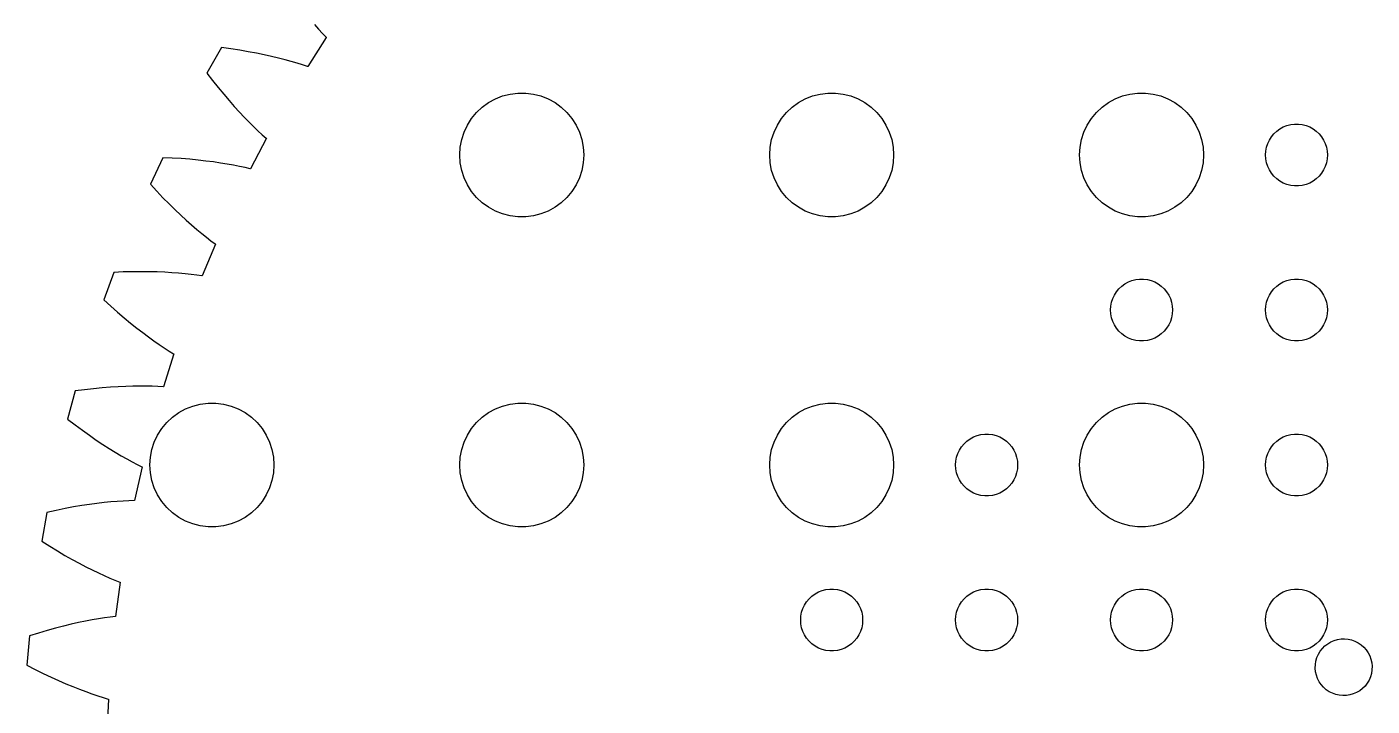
# Model space of a CAD drawing. Header units: metres. Extents: x -69 to 69, y -69 to 69.
# Drawn here: x -69 to -3.8, y 3.3 to 36.2 of the extents above; entities that cross this region are included whole.
import ezdxf

# ---------------------------------------------------------------- set-up
doc = ezdxf.new("R2010")
doc.units = ezdxf.units.M

msp = doc.modelspace()

# ---------------------------------------------------------------- linework, layer by layer
for p, q in [((-55.0264, 36.3058), (-54.8331, 36.0853)), ((-54.8331, 36.0853), (-54.6482, 35.8814)), ((-54.6482, 35.8814), (-54.4722, 35.6938)), ((-59.5376, 35.1919), (-60.2459, 33.9651)), ((-59.0869, 35.132), (-59.5376, 35.1919)), ((-54.4625, 35.6875), (-55.3633, 34.2792)), ((-54.4722, 35.6938), (-54.4625, 35.6875)), ((-58.655, 35.0671), (-59.0869, 35.132)), ((-58.2419, 34.998), (-58.655, 35.0671)), ((-57.8477, 34.9252), (-58.2419, 34.998)), ((-57.4724, 34.8493), (-57.8477, 34.9252)), ((-57.116, 34.771), (-57.4724, 34.8493)), ((-56.7783, 34.6908), (-57.116, 34.771)), ((-56.4595, 34.6094), (-56.7783, 34.6908)), ((-56.1594, 34.5274), (-56.4595, 34.6094)), ((-55.8779, 34.4454), (-56.1594, 34.5274)), ((-60.2459, 33.9651), (-59.9686, 33.6047)), ((-55.615, 34.3639), (-55.8779, 34.4454)), ((-55.3705, 34.2837), (-55.615, 34.3639)), ((-55.3633, 34.2792), (-55.3705, 34.2837)), ((-59.9686, 33.6047), (-59.6965, 33.2631)), ((-59.6965, 33.2631), (-59.4301, 32.94)), ((-59.4301, 32.94), (-59.17, 32.635)), ((-59.17, 32.635), (-58.9166, 32.3479)), ((-46.6075, 32.533), (-46.2773, 32.7145)), ((-46.2773, 32.7145), (-45.927, 32.8532)), ((-45.927, 32.8532), (-45.5621, 32.9469)), ((-45.5621, 32.9469), (-45.1884, 32.9941)), ((-45.1884, 32.9941), (-44.8116, 32.9941)), ((-44.8116, 32.9941), (-44.4379, 32.9469)), ((-44.4379, 32.9469), (-44.0729, 32.8532)), ((-44.0729, 32.8532), (-43.7227, 32.7145)), ((-43.7227, 32.7145), (-43.3925, 32.533)), ((-31.6075, 32.533), (-31.2773, 32.7145)), ((-31.2773, 32.7145), (-30.927, 32.8532)), ((-30.927, 32.8532), (-30.5621, 32.9469)), ((-30.5621, 32.9469), (-30.1884, 32.9941)), ((-30.1884, 32.9941), (-29.8116, 32.9941)), ((-29.8116, 32.9941), (-29.4379, 32.9469)), ((-29.4379, 32.9469), (-29.0729, 32.8532)), ((-29.0729, 32.8532), (-28.7227, 32.7145)), ((-28.7227, 32.7145), (-28.3925, 32.533)), ((-16.6075, 32.533), (-16.2773, 32.7145)), ((-16.2773, 32.7145), (-15.927, 32.8532)), ((-15.927, 32.8532), (-15.5621, 32.9469)), ((-15.5621, 32.9469), (-15.1884, 32.9941)), ((-15.1884, 32.9941), (-14.8116, 32.9941)), ((-14.8116, 32.9941), (-14.4379, 32.9469)), ((-14.4379, 32.9469), (-14.0729, 32.8532)), ((-14.0729, 32.8532), (-13.7227, 32.7145)), ((-13.7227, 32.7145), (-13.3925, 32.533)), ((-58.9166, 32.3479), (-58.6705, 32.0784)), ((-58.6705, 32.0784), (-58.4323, 31.8261)), ((-47.427, 31.7634), (-47.1869, 32.0536)), ((-47.1869, 32.0536), (-46.9123, 32.3115)), ((-46.9123, 32.3115), (-46.6075, 32.533)), ((-43.3925, 32.533), (-43.0877, 32.3115)), ((-43.0877, 32.3115), (-42.8131, 32.0536)), ((-42.8131, 32.0536), (-42.5729, 31.7634)), ((-32.427, 31.7634), (-32.1869, 32.0536)), ((-32.1869, 32.0536), (-31.9123, 32.3115)), ((-31.9123, 32.3115), (-31.6075, 32.533)), ((-28.3925, 32.533), (-28.0877, 32.3115)), ((-28.0877, 32.3115), (-27.8131, 32.0536)), ((-27.8131, 32.0536), (-27.5729, 31.7634)), ((-17.427, 31.7634), (-17.1869, 32.0536)), ((-17.1869, 32.0536), (-16.9123, 32.3115)), ((-16.9123, 32.3115), (-16.6075, 32.533)), ((-13.3925, 32.533), (-13.0877, 32.3115)), ((-13.0877, 32.3115), (-12.8131, 32.0536)), ((-12.8131, 32.0536), (-12.5729, 31.7634)), ((-58.4323, 31.8261), (-58.2024, 31.5906)), ((-58.2024, 31.5906), (-57.9813, 31.3717)), ((-57.9813, 31.3717), (-57.7695, 31.169)), ((-47.7893, 31.1044), (-47.6289, 31.4453)), ((-47.6289, 31.4453), (-47.427, 31.7634)), ((-42.5729, 31.7634), (-42.3711, 31.4453)), ((-42.3711, 31.4453), (-42.2107, 31.1044)), ((-32.7893, 31.1044), (-32.6289, 31.4453)), ((-32.6289, 31.4453), (-32.427, 31.7634)), ((-27.5729, 31.7634), (-27.3711, 31.4453)), ((-27.3711, 31.4453), (-27.2107, 31.1044)), ((-17.7893, 31.1044), (-17.6289, 31.4453)), ((-17.6289, 31.4453), (-17.427, 31.7634)), ((-12.5729, 31.7634), (-12.3711, 31.4453)), ((-12.3711, 31.4453), (-12.2107, 31.1044)), ((-8.45613, 31.1558), (-8.30373, 31.2665)), ((-8.30373, 31.2665), (-8.13866, 31.3572)), ((-8.13866, 31.3572), (-7.96352, 31.4266)), ((-7.96352, 31.4266), (-7.78107, 31.4734)), ((-7.78107, 31.4734), (-7.59418, 31.497)), ((-7.59418, 31.497), (-7.40581, 31.497)), ((-7.40581, 31.497), (-7.21892, 31.4734)), ((-7.21892, 31.4734), (-7.03647, 31.4266)), ((-7.03647, 31.4266), (-6.86133, 31.3572)), ((-6.86133, 31.3572), (-6.69626, 31.2665)), ((-6.69626, 31.2665), (-6.54385, 31.1558)), ((-57.3656, 30.8049), (-58.1403, 29.3235)), ((-57.7695, 31.169), (-57.5675, 30.982)), ((-57.5675, 30.982), (-57.3758, 30.8104)), ((-57.3758, 30.8104), (-57.3656, 30.8049)), ((-47.9763, 30.376), (-47.9057, 30.7461)), ((-47.9057, 30.7461), (-47.7893, 31.1044)), ((-42.2107, 31.1044), (-42.0942, 30.7461)), ((-42.0942, 30.7461), (-42.0237, 30.376)), ((-32.9763, 30.376), (-32.9057, 30.7461)), ((-32.9057, 30.7461), (-32.7893, 31.1044)), ((-27.2107, 31.1044), (-27.0942, 30.7461)), ((-27.0942, 30.7461), (-27.0237, 30.376)), ((-17.9763, 30.376), (-17.9057, 30.7461)), ((-17.9057, 30.7461), (-17.7893, 31.1044)), ((-12.2107, 31.1044), (-12.0942, 30.7461)), ((-12.0942, 30.7461), (-12.0237, 30.376)), ((-8.89465, 30.5522), (-8.81445, 30.7226)), ((-8.81445, 30.7226), (-8.71352, 30.8817)), ((-8.71352, 30.8817), (-8.59344, 31.0268)), ((-8.59344, 31.0268), (-8.45613, 31.1558)), ((-6.54385, 31.1558), (-6.40654, 31.0268)), ((-6.40654, 31.0268), (-6.28647, 30.8817)), ((-6.28647, 30.8817), (-6.18553, 30.7226)), ((-6.18553, 30.7226), (-6.10533, 30.5522)), ((-48, 30), (-47.9763, 30.376)), ((-47.9763, 29.624), (-48, 30)), ((-42.0237, 30.376), (-42, 30)), ((-42, 30), (-42.0237, 29.624)), ((-33, 30), (-32.9763, 30.376)), ((-32.9763, 29.624), (-33, 30)), ((-27.0237, 30.376), (-27, 30)), ((-27, 30), (-27.0237, 29.624)), ((-18, 30), (-17.9763, 30.376)), ((-17.9763, 29.624), (-18, 30)), ((-12.0237, 30.376), (-12, 30)), ((-12, 30), (-12.0237, 29.624)), ((-9, 30), (-8.98816, 30.188)), ((-8.98816, 29.812), (-9, 30)), ((-8.98816, 30.188), (-8.95287, 30.373)), ((-8.95287, 30.373), (-8.89465, 30.5522)), ((-6.10533, 30.5522), (-6.04712, 30.373)), ((-6.04712, 30.373), (-6.01183, 30.188)), ((-6.01183, 30.188), (-6, 30)), ((-6, 30), (-6.01183, 29.812)), ((-62.3782, 29.869), (-62.9769, 28.5851)), ((-61.924, 29.8485), (-62.3782, 29.869)), ((-61.4881, 29.8216), (-61.924, 29.8485)), ((-61.0706, 29.7887), (-61.4881, 29.8216)), ((-60.6715, 29.7505), (-61.0706, 29.7887)), ((-60.291, 29.7076), (-60.6715, 29.7505)), ((-59.9291, 29.6607), (-60.291, 29.7076)), ((-59.5858, 29.6102), (-59.9291, 29.6607)), ((-59.2611, 29.5569), (-59.5858, 29.6102)), ((-58.9549, 29.5014), (-59.2611, 29.5569)), ((-58.6674, 29.4442), (-58.9549, 29.5014)), ((-58.3983, 29.386), (-58.6674, 29.4442)), ((-58.1478, 29.3274), (-58.3983, 29.386)), ((-58.1403, 29.3235), (-58.1478, 29.3274)), ((-47.9057, 29.2539), (-47.9763, 29.624)), ((-42.0237, 29.624), (-42.0942, 29.2539)), ((-32.9057, 29.2539), (-32.9763, 29.624)), ((-27.0237, 29.624), (-27.0942, 29.2539)), ((-17.9057, 29.2539), (-17.9763, 29.624)), ((-12.0237, 29.624), (-12.0942, 29.2539)), ((-8.95287, 29.627), (-8.98816, 29.812)), ((-8.89465, 29.4478), (-8.95287, 29.627)), ((-8.81445, 29.2774), (-8.89465, 29.4478)), ((-6.10533, 29.4478), (-6.18553, 29.2774)), ((-6.04712, 29.627), (-6.10533, 29.4478)), ((-6.01183, 29.812), (-6.04712, 29.627)), ((-47.7893, 28.8956), (-47.9057, 29.2539)), ((-47.6289, 28.5547), (-47.7893, 28.8956)), ((-42.2107, 28.8956), (-42.3711, 28.5547)), ((-42.0942, 29.2539), (-42.2107, 28.8956)), ((-32.7893, 28.8956), (-32.9057, 29.2539)), ((-32.6289, 28.5547), (-32.7893, 28.8956)), ((-27.2107, 28.8956), (-27.3711, 28.5547)), ((-27.0942, 29.2539), (-27.2107, 28.8956)), ((-17.7893, 28.8956), (-17.9057, 29.2539)), ((-17.6289, 28.5547), (-17.7893, 28.8956)), ((-12.2107, 28.8956), (-12.3711, 28.5547)), ((-12.0942, 29.2539), (-12.2107, 28.8956)), ((-8.71352, 29.1183), (-8.81445, 29.2774)), ((-8.59344, 28.9732), (-8.71352, 29.1183)), ((-8.45613, 28.8442), (-8.59344, 28.9732)), ((-8.30373, 28.7335), (-8.45613, 28.8442)), ((-8.13866, 28.6427), (-8.30373, 28.7335)), ((-6.69626, 28.7335), (-6.86133, 28.6427)), ((-6.54385, 28.8442), (-6.69626, 28.7335)), ((-6.40654, 28.9732), (-6.54385, 28.8442)), ((-6.28647, 29.1183), (-6.40654, 28.9732)), ((-6.18553, 29.2774), (-6.28647, 29.1183)), ((-62.9769, 28.5851), (-62.6693, 28.2502)), ((-62.6693, 28.2502), (-62.3684, 27.9337)), ((-47.427, 28.2366), (-47.6289, 28.5547)), ((-47.1869, 27.9464), (-47.427, 28.2366)), ((-42.5729, 28.2366), (-42.8131, 27.9464)), ((-42.3711, 28.5547), (-42.5729, 28.2366)), ((-32.427, 28.2366), (-32.6289, 28.5547)), ((-32.1869, 27.9464), (-32.427, 28.2366)), ((-27.5729, 28.2366), (-27.8131, 27.9464)), ((-27.3711, 28.5547), (-27.5729, 28.2366)), ((-17.427, 28.2366), (-17.6289, 28.5547)), ((-17.1869, 27.9464), (-17.427, 28.2366)), ((-12.5729, 28.2366), (-12.8131, 27.9464)), ((-12.3711, 28.5547), (-12.5729, 28.2366)), ((-7.96352, 28.5734), (-8.13866, 28.6427)), ((-7.78107, 28.5266), (-7.96352, 28.5734)), ((-7.59418, 28.503), (-7.78107, 28.5266)), ((-7.40581, 28.503), (-7.59418, 28.503)), ((-7.21892, 28.5266), (-7.40581, 28.503)), ((-7.03647, 28.5734), (-7.21892, 28.5266)), ((-6.86133, 28.6427), (-7.03647, 28.5734)), ((-62.3684, 27.9337), (-62.0749, 27.635)), ((-62.0749, 27.635), (-61.7891, 27.3538)), ((-61.7891, 27.3538), (-61.5117, 27.0899)), ((-46.9123, 27.6884), (-47.1869, 27.9464)), ((-46.6075, 27.467), (-46.9123, 27.6884)), ((-46.2773, 27.2855), (-46.6075, 27.467)), ((-43.3925, 27.467), (-43.7227, 27.2855)), ((-43.0877, 27.6884), (-43.3925, 27.467)), ((-42.8131, 27.9464), (-43.0877, 27.6884)), ((-31.9123, 27.6884), (-32.1869, 27.9464)), ((-31.6075, 27.467), (-31.9123, 27.6884)), ((-31.2773, 27.2855), (-31.6075, 27.467)), ((-28.3925, 27.467), (-28.7227, 27.2855)), ((-28.0877, 27.6884), (-28.3925, 27.467)), ((-27.8131, 27.9464), (-28.0877, 27.6884)), ((-16.9123, 27.6884), (-17.1869, 27.9464)), ((-16.6075, 27.467), (-16.9123, 27.6884)), ((-16.2773, 27.2855), (-16.6075, 27.467)), ((-13.3925, 27.467), (-13.7227, 27.2855)), ((-13.0877, 27.6884), (-13.3925, 27.467)), ((-12.8131, 27.9464), (-13.0877, 27.6884)), ((-61.5117, 27.0899), (-61.2431, 26.8428)), ((-61.2431, 26.8428), (-60.9838, 26.6123)), ((-45.927, 27.1468), (-46.2773, 27.2855)), ((-45.5621, 27.0531), (-45.927, 27.1468)), ((-45.1884, 27.0059), (-45.5621, 27.0531)), ((-44.8116, 27.0059), (-45.1884, 27.0059)), ((-44.4379, 27.0531), (-44.8116, 27.0059)), ((-44.0729, 27.1468), (-44.4379, 27.0531)), ((-43.7227, 27.2855), (-44.0729, 27.1468)), ((-30.927, 27.1468), (-31.2773, 27.2855)), ((-30.5621, 27.0531), (-30.927, 27.1468)), ((-30.1884, 27.0059), (-30.5621, 27.0531)), ((-29.8116, 27.0059), (-30.1884, 27.0059)), ((-29.4379, 27.0531), (-29.8116, 27.0059)), ((-29.0729, 27.1468), (-29.4379, 27.0531)), ((-28.7227, 27.2855), (-29.0729, 27.1468)), ((-15.927, 27.1468), (-16.2773, 27.2855)), ((-15.5621, 27.0531), (-15.927, 27.1468)), ((-15.1884, 27.0059), (-15.5621, 27.0531)), ((-14.8116, 27.0059), (-15.1884, 27.0059)), ((-14.4379, 27.0531), (-14.8116, 27.0059)), ((-14.0729, 27.1468), (-14.4379, 27.0531)), ((-13.7227, 27.2855), (-14.0729, 27.1468)), ((-60.9838, 26.6123), (-60.7342, 26.3978)), ((-60.7342, 26.3978), (-60.4949, 26.1989)), ((-60.4949, 26.1989), (-60.2662, 26.0154)), ((-59.8321, 25.688), (-60.4747, 24.1447)), ((-60.2662, 26.0154), (-60.0487, 25.8468)), ((-60.0487, 25.8468), (-59.8428, 25.6925)), ((-59.8428, 25.6925), (-59.8321, 25.688)), ((-64.7441, 24.3187), (-65.2286, 22.9875)), ((-64.2898, 24.3379), (-64.7441, 24.3187)), ((-63.8532, 24.3491), (-64.2898, 24.3379)), ((-63.4344, 24.3527), (-63.8532, 24.3491)), ((-63.0336, 24.3494), (-63.4344, 24.3527)), ((-62.6508, 24.3399), (-63.0336, 24.3494)), ((-62.2862, 24.3246), (-62.6508, 24.3399)), ((-61.9398, 24.3043), (-62.2862, 24.3246)), ((-61.6116, 24.2795), (-61.9398, 24.3043)), ((-61.3018, 24.2509), (-61.6116, 24.2795)), ((-61.0103, 24.219), (-61.3018, 24.2509)), ((-60.7373, 24.1844), (-61.0103, 24.219)), ((-60.4826, 24.1479), (-60.7373, 24.1844)), ((-60.4747, 24.1447), (-60.4826, 24.1479)), ((-16.2135, 23.3817), (-16.0934, 23.5268)), ((-16.0934, 23.5268), (-15.9561, 23.6558)), ((-15.9561, 23.6558), (-15.8037, 23.7665)), ((-15.8037, 23.7665), (-15.6387, 23.8572)), ((-15.6387, 23.8572), (-15.4635, 23.9266)), ((-15.4635, 23.9266), (-15.2811, 23.9734)), ((-15.2811, 23.9734), (-15.0942, 23.997)), ((-15.0942, 23.997), (-14.9058, 23.997)), ((-14.9058, 23.997), (-14.7189, 23.9734)), ((-14.7189, 23.9734), (-14.5365, 23.9266)), ((-14.5365, 23.9266), (-14.3613, 23.8572)), ((-14.3613, 23.8572), (-14.1963, 23.7665)), ((-14.1963, 23.7665), (-14.0439, 23.6558)), ((-14.0439, 23.6558), (-13.9065, 23.5268)), ((-13.9065, 23.5268), (-13.7865, 23.3817)), ((-8.71352, 23.3817), (-8.59344, 23.5268)), ((-8.59344, 23.5268), (-8.45613, 23.6558)), ((-8.45613, 23.6558), (-8.30373, 23.7665)), ((-8.30373, 23.7665), (-8.13866, 23.8572)), ((-8.13866, 23.8572), (-7.96352, 23.9266)), ((-7.96352, 23.9266), (-7.78107, 23.9734)), ((-7.78107, 23.9734), (-7.59418, 23.997)), ((-7.59418, 23.997), (-7.40581, 23.997)), ((-7.40581, 23.997), (-7.21892, 23.9734)), ((-7.21892, 23.9734), (-7.03647, 23.9266)), ((-7.03647, 23.9266), (-6.86133, 23.8572)), ((-6.86133, 23.8572), (-6.69626, 23.7665)), ((-6.69626, 23.7665), (-6.54385, 23.6558)), ((-6.54385, 23.6558), (-6.40654, 23.5268)), ((-6.40654, 23.5268), (-6.28647, 23.3817)), ((-65.2286, 22.9875), (-64.893, 22.6808)), ((-16.4882, 22.688), (-16.4529, 22.873)), ((-16.4529, 22.873), (-16.3947, 23.0522)), ((-16.3947, 23.0522), (-16.3145, 23.2226)), ((-16.3145, 23.2226), (-16.2135, 23.3817)), ((-13.7865, 23.3817), (-13.6855, 23.2226)), ((-13.6855, 23.2226), (-13.6053, 23.0522)), ((-13.6053, 23.0522), (-13.5471, 22.873)), ((-13.5471, 22.873), (-13.5118, 22.688)), ((-8.98816, 22.688), (-8.95287, 22.873)), ((-8.95287, 22.873), (-8.89465, 23.0522)), ((-8.89465, 23.0522), (-8.81445, 23.2226)), ((-8.81445, 23.2226), (-8.71352, 23.3817)), ((-6.28647, 23.3817), (-6.18553, 23.2226)), ((-6.18553, 23.2226), (-6.10533, 23.0522)), ((-6.10533, 23.0522), (-6.04712, 22.873)), ((-6.04712, 22.873), (-6.01183, 22.688)), ((-64.893, 22.6808), (-64.5657, 22.3916)), ((-64.5657, 22.3916), (-64.2472, 22.1196)), ((-16.5, 22.5), (-16.4882, 22.688)), ((-16.4882, 22.312), (-16.5, 22.5)), ((-16.4529, 22.127), (-16.4882, 22.312)), ((-13.5118, 22.312), (-13.5471, 22.127)), ((-13.5118, 22.688), (-13.5, 22.5)), ((-13.5, 22.5), (-13.5118, 22.312)), ((-9, 22.5), (-8.98816, 22.688)), ((-8.98816, 22.312), (-9, 22.5)), ((-8.95287, 22.127), (-8.98816, 22.312)), ((-6.01183, 22.312), (-6.04712, 22.127)), ((-6.01183, 22.688), (-6, 22.5)), ((-6, 22.5), (-6.01183, 22.312)), ((-64.2472, 22.1196), (-63.938, 21.8645)), ((-63.938, 21.8645), (-63.6387, 21.6257)), ((-63.6387, 21.6257), (-63.3495, 21.403)), ((-16.3947, 21.9478), (-16.4529, 22.127)), ((-16.3145, 21.7774), (-16.3947, 21.9478)), ((-16.2135, 21.6183), (-16.3145, 21.7774)), ((-16.0934, 21.4732), (-16.2135, 21.6183)), ((-13.7865, 21.6183), (-13.9065, 21.4732)), ((-13.6855, 21.7774), (-13.7865, 21.6183)), ((-13.6053, 21.9478), (-13.6855, 21.7774)), ((-13.5471, 22.127), (-13.6053, 21.9478)), ((-8.89465, 21.9478), (-8.95287, 22.127)), ((-8.81445, 21.7774), (-8.89465, 21.9478)), ((-8.71352, 21.6183), (-8.81445, 21.7774)), ((-8.59344, 21.4732), (-8.71352, 21.6183)), ((-6.28647, 21.6183), (-6.40654, 21.4732)), ((-6.18553, 21.7774), (-6.28647, 21.6183)), ((-6.10533, 21.9478), (-6.18553, 21.7774)), ((-6.04712, 22.127), (-6.10533, 21.9478)), ((-63.3495, 21.403), (-63.0711, 21.1959)), ((-63.0711, 21.1959), (-62.8038, 21.004)), ((-62.8038, 21.004), (-62.5481, 20.8268)), ((-15.9561, 21.3442), (-16.0934, 21.4732)), ((-15.8037, 21.2335), (-15.9561, 21.3442)), ((-15.6387, 21.1427), (-15.8037, 21.2335)), ((-15.4635, 21.0734), (-15.6387, 21.1427)), ((-15.2811, 21.0266), (-15.4635, 21.0734)), ((-15.0942, 21.003), (-15.2811, 21.0266)), ((-14.9058, 21.003), (-15.0942, 21.003)), ((-14.7189, 21.0266), (-14.9058, 21.003)), ((-14.5365, 21.0734), (-14.7189, 21.0266)), ((-14.3613, 21.1427), (-14.5365, 21.0734)), ((-14.1963, 21.2335), (-14.3613, 21.1427)), ((-14.0439, 21.3442), (-14.1963, 21.2335)), ((-13.9065, 21.4732), (-14.0439, 21.3442)), ((-8.45613, 21.3442), (-8.59344, 21.4732)), ((-8.30373, 21.2335), (-8.45613, 21.3442)), ((-8.13866, 21.1427), (-8.30373, 21.2335)), ((-7.96352, 21.0734), (-8.13866, 21.1427)), ((-7.78107, 21.0266), (-7.96352, 21.0734)), ((-7.59418, 21.003), (-7.78107, 21.0266)), ((-7.40581, 21.003), (-7.59418, 21.003)), ((-7.21892, 21.0266), (-7.40581, 21.003)), ((-7.03647, 21.0734), (-7.21892, 21.0266)), ((-6.86133, 21.1427), (-7.03647, 21.0734)), ((-6.69626, 21.2335), (-6.86133, 21.1427)), ((-6.54385, 21.3442), (-6.69626, 21.2335)), ((-6.40654, 21.4732), (-6.54385, 21.3442)), ((-62.5481, 20.8268), (-62.3043, 20.6639)), ((-61.8433, 20.3755), (-62.349, 18.7821)), ((-62.3043, 20.6639), (-62.0729, 20.5148)), ((-62.0729, 20.5148), (-61.8543, 20.3791)), ((-61.8543, 20.3791), (-61.8433, 20.3755)), ((-66.6172, 18.5833), (-66.9839, 17.215)), ((-66.1664, 18.6421), (-66.6172, 18.5833)), ((-65.7324, 18.6912), (-66.1664, 18.6421)), ((-65.3155, 18.7313), (-65.7324, 18.6912)), ((-64.9159, 18.763), (-65.3155, 18.7313)), ((-64.5338, 18.7869), (-64.9159, 18.763)), ((-64.1692, 18.8035), (-64.5338, 18.7869)), ((-63.8223, 18.8134), (-64.1692, 18.8035)), ((-63.4933, 18.8173), (-63.8223, 18.8134)), ((-63.1821, 18.8158), (-63.4933, 18.8173)), ((-62.889, 18.8094), (-63.1821, 18.8158)), ((-62.614, 18.7988), (-62.889, 18.8094)), ((-62.3571, 18.7846), (-62.614, 18.7988)), ((-62.349, 18.7821), (-62.3571, 18.7846)), ((-61.6075, 17.533), (-61.2773, 17.7145)), ((-61.2773, 17.7145), (-60.927, 17.8532)), ((-60.927, 17.8532), (-60.5621, 17.9469)), ((-60.5621, 17.9469), (-60.1884, 17.9941)), ((-60.1884, 17.9941), (-59.8116, 17.9941)), ((-59.8116, 17.9941), (-59.4379, 17.9469)), ((-59.4379, 17.9469), (-59.0729, 17.8532)), ((-59.0729, 17.8532), (-58.7227, 17.7145)), ((-58.7227, 17.7145), (-58.3925, 17.533)), ((-46.6075, 17.533), (-46.2773, 17.7145)), ((-46.2773, 17.7145), (-45.927, 17.8532)), ((-45.927, 17.8532), (-45.5621, 17.9469)), ((-45.5621, 17.9469), (-45.1884, 17.9941)), ((-45.1884, 17.9941), (-44.8116, 17.9941)), ((-44.8116, 17.9941), (-44.4379, 17.9469)), ((-44.4379, 17.9469), (-44.0729, 17.8532)), ((-44.0729, 17.8532), (-43.7227, 17.7145)), ((-43.7227, 17.7145), (-43.3925, 17.533)), ((-31.6075, 17.533), (-31.2773, 17.7145)), ((-31.2773, 17.7145), (-30.927, 17.8532)), ((-30.927, 17.8532), (-30.5621, 17.9469)), ((-30.5621, 17.9469), (-30.1884, 17.9941)), ((-30.1884, 17.9941), (-29.8116, 17.9941)), ((-29.8116, 17.9941), (-29.4379, 17.9469)), ((-29.4379, 17.9469), (-29.0729, 17.8532)), ((-29.0729, 17.8532), (-28.7227, 17.7145)), ((-28.7227, 17.7145), (-28.3925, 17.533)), ((-16.6075, 17.533), (-16.2773, 17.7145)), ((-16.2773, 17.7145), (-15.927, 17.8532)), ((-15.927, 17.8532), (-15.5621, 17.9469)), ((-15.5621, 17.9469), (-15.1884, 17.9941)), ((-15.1884, 17.9941), (-14.8116, 17.9941)), ((-14.8116, 17.9941), (-14.4379, 17.9469)), ((-14.4379, 17.9469), (-14.0729, 17.8532)), ((-14.0729, 17.8532), (-13.7227, 17.7145)), ((-13.7227, 17.7145), (-13.3925, 17.533)), ((-66.9839, 17.215), (-66.6228, 16.9386)), ((-66.6228, 16.9386), (-66.2715, 16.6791)), ((-62.427, 16.7634), (-62.1869, 17.0536)), ((-62.1869, 17.0536), (-61.9123, 17.3115)), ((-61.9123, 17.3115), (-61.6075, 17.533)), ((-58.3925, 17.533), (-58.0877, 17.3115)), ((-58.0877, 17.3115), (-57.8131, 17.0536)), ((-57.8131, 17.0536), (-57.5729, 16.7634)), ((-47.427, 16.7634), (-47.1869, 17.0536)), ((-47.1869, 17.0536), (-46.9123, 17.3115)), ((-46.9123, 17.3115), (-46.6075, 17.533)), ((-43.3925, 17.533), (-43.0877, 17.3115)), ((-43.0877, 17.3115), (-42.8131, 17.0536)), ((-42.8131, 17.0536), (-42.5729, 16.7634)), ((-32.427, 16.7634), (-32.1869, 17.0536)), ((-32.1869, 17.0536), (-31.9123, 17.3115)), ((-31.9123, 17.3115), (-31.6075, 17.533)), ((-28.3925, 17.533), (-28.0877, 17.3115)), ((-28.0877, 17.3115), (-27.8131, 17.0536)), ((-27.8131, 17.0536), (-27.5729, 16.7634)), ((-17.427, 16.7634), (-17.1869, 17.0536)), ((-17.1869, 17.0536), (-16.9123, 17.3115)), ((-16.9123, 17.3115), (-16.6075, 17.533)), ((-13.3925, 17.533), (-13.0877, 17.3115)), ((-13.0877, 17.3115), (-12.8131, 17.0536)), ((-12.8131, 17.0536), (-12.5729, 16.7634)), ((-66.2715, 16.6791), (-65.9306, 16.4359)), ((-65.9306, 16.4359), (-65.6004, 16.2087)), ((-62.7893, 16.1044), (-62.6289, 16.4453)), ((-62.6289, 16.4453), (-62.427, 16.7634)), ((-57.5729, 16.7634), (-57.3711, 16.4453)), ((-57.3711, 16.4453), (-57.2107, 16.1044)), ((-47.7893, 16.1044), (-47.6289, 16.4453)), ((-47.6289, 16.4453), (-47.427, 16.7634)), ((-42.5729, 16.7634), (-42.3711, 16.4453)), ((-42.3711, 16.4453), (-42.2107, 16.1044)), ((-32.7893, 16.1044), (-32.6289, 16.4453)), ((-32.6289, 16.4453), (-32.427, 16.7634)), ((-27.5729, 16.7634), (-27.3711, 16.4453)), ((-27.3711, 16.4453), (-27.2107, 16.1044)), ((-23.3037, 16.2665), (-23.1387, 16.3572)), ((-23.1387, 16.3572), (-22.9635, 16.4266)), ((-22.9635, 16.4266), (-22.7811, 16.4734)), ((-22.7811, 16.4734), (-22.5942, 16.497)), ((-22.5942, 16.497), (-22.4058, 16.497)), ((-22.4058, 16.497), (-22.2189, 16.4734)), ((-22.2189, 16.4734), (-22.0365, 16.4266)), ((-22.0365, 16.4266), (-21.8613, 16.3572)), ((-21.8613, 16.3572), (-21.6963, 16.2665)), ((-17.7893, 16.1044), (-17.6289, 16.4453)), ((-17.6289, 16.4453), (-17.427, 16.7634)), ((-12.5729, 16.7634), (-12.3711, 16.4453)), ((-12.3711, 16.4453), (-12.2107, 16.1044)), ((-8.30373, 16.2665), (-8.13866, 16.3572)), ((-8.13866, 16.3572), (-7.96352, 16.4266)), ((-7.96352, 16.4266), (-7.78107, 16.4734)), ((-7.78107, 16.4734), (-7.59418, 16.497)), ((-7.59418, 16.497), (-7.40581, 16.497)), ((-7.40581, 16.497), (-7.21892, 16.4734)), ((-7.21892, 16.4734), (-7.03647, 16.4266)), ((-7.03647, 16.4266), (-6.86133, 16.3572)), ((-6.86133, 16.3572), (-6.69626, 16.2665)), ((-65.6004, 16.2087), (-65.2813, 15.997)), ((-65.2813, 15.997), (-64.9739, 15.8003)), ((-64.9739, 15.8003), (-64.6785, 15.6182)), ((-62.9763, 15.376), (-62.9057, 15.7461)), ((-62.9057, 15.7461), (-62.7893, 16.1044)), ((-57.2107, 16.1044), (-57.0942, 15.7461)), ((-57.0942, 15.7461), (-57.0237, 15.376)), ((-47.9763, 15.376), (-47.9057, 15.7461)), ((-47.9057, 15.7461), (-47.7893, 16.1044)), ((-42.2107, 16.1044), (-42.0942, 15.7461)), ((-42.0942, 15.7461), (-42.0237, 15.376)), ((-32.9763, 15.376), (-32.9057, 15.7461)), ((-32.9057, 15.7461), (-32.7893, 16.1044)), ((-27.2107, 16.1044), (-27.0942, 15.7461)), ((-27.0942, 15.7461), (-27.0237, 15.376)), ((-23.8947, 15.5522), (-23.8145, 15.7226)), ((-23.8145, 15.7226), (-23.7135, 15.8817)), ((-23.7135, 15.8817), (-23.5934, 16.0268)), ((-23.5934, 16.0268), (-23.4561, 16.1558)), ((-23.4561, 16.1558), (-23.3037, 16.2665)), ((-21.6963, 16.2665), (-21.5439, 16.1558)), ((-21.5439, 16.1558), (-21.4065, 16.0268)), ((-21.4065, 16.0268), (-21.2865, 15.8817)), ((-21.2865, 15.8817), (-21.1855, 15.7226)), ((-21.1855, 15.7226), (-21.1053, 15.5522)), ((-17.9763, 15.376), (-17.9057, 15.7461)), ((-17.9057, 15.7461), (-17.7893, 16.1044)), ((-12.2107, 16.1044), (-12.0942, 15.7461)), ((-12.0942, 15.7461), (-12.0237, 15.376)), ((-8.89465, 15.5522), (-8.81445, 15.7226)), ((-8.81445, 15.7226), (-8.71352, 15.8817)), ((-8.71352, 15.8817), (-8.59344, 16.0268)), ((-8.59344, 16.0268), (-8.45613, 16.1558)), ((-8.45613, 16.1558), (-8.30373, 16.2665)), ((-6.69626, 16.2665), (-6.54385, 16.1558)), ((-6.54385, 16.1558), (-6.40654, 16.0268)), ((-6.40654, 16.0268), (-6.28647, 15.8817)), ((-6.28647, 15.8817), (-6.18553, 15.7226)), ((-6.18553, 15.7226), (-6.10533, 15.5522)), ((-64.6785, 15.6182), (-64.3954, 15.4503)), ((-64.3954, 15.4503), (-64.1252, 15.2961)), ((-64.1252, 15.2961), (-63.8682, 15.1551)), ((-63.8682, 15.1551), (-63.6247, 15.0267)), ((-63.6247, 15.0267), (-63.3951, 14.9106)), ((-63, 15), (-62.9763, 15.376)), ((-62.9763, 14.624), (-63, 15)), ((-57.0237, 15.376), (-57, 15)), ((-57, 15), (-57.0237, 14.624)), ((-48, 15), (-47.9763, 15.376)), ((-47.9763, 14.624), (-48, 15)), ((-42.0237, 15.376), (-42, 15)), ((-42, 15), (-42.0237, 14.624)), ((-33, 15), (-32.9763, 15.376)), ((-32.9763, 14.624), (-33, 15)), ((-27.0237, 15.376), (-27, 15)), ((-27, 15), (-27.0237, 14.624)), ((-24, 15), (-23.9882, 15.188)), ((-23.9882, 14.812), (-24, 15)), ((-23.9882, 15.188), (-23.9529, 15.373)), ((-23.9529, 15.373), (-23.8947, 15.5522)), ((-21.1053, 15.5522), (-21.0471, 15.373)), ((-21.0471, 15.373), (-21.0118, 15.188)), ((-21.0118, 15.188), (-21, 15)), ((-21, 15), (-21.0118, 14.812)), ((-18, 15), (-17.9763, 15.376)), ((-17.9763, 14.624), (-18, 15)), ((-12.0237, 15.376), (-12, 15)), ((-12, 15), (-12.0237, 14.624)), ((-9, 15), (-8.98816, 15.188)), ((-8.98816, 14.812), (-9, 15)), ((-8.98816, 15.188), (-8.95287, 15.373)), ((-8.95287, 15.373), (-8.89465, 15.5522)), ((-6.10533, 15.5522), (-6.04712, 15.373)), ((-6.04712, 15.373), (-6.01183, 15.188)), ((-6.01183, 15.188), (-6, 15)), ((-6, 15), (-6.01183, 14.812)), ((-63.3838, 14.908), (-63.7487, 13.2766)), ((-63.3951, 14.9106), (-63.3838, 14.908)), ((-62.9057, 14.2539), (-62.9763, 14.624)), ((-57.0237, 14.624), (-57.0942, 14.2539)), ((-47.9057, 14.2539), (-47.9763, 14.624)), ((-42.0237, 14.624), (-42.0942, 14.2539)), ((-32.9057, 14.2539), (-32.9763, 14.624)), ((-27.0237, 14.624), (-27.0942, 14.2539)), ((-23.9529, 14.627), (-23.9882, 14.812)), ((-23.8947, 14.4478), (-23.9529, 14.627)), ((-23.8145, 14.2774), (-23.8947, 14.4478)), ((-21.1053, 14.4478), (-21.1855, 14.2774)), ((-21.0471, 14.627), (-21.1053, 14.4478)), ((-21.0118, 14.812), (-21.0471, 14.627)), ((-17.9057, 14.2539), (-17.9763, 14.624)), ((-12.0237, 14.624), (-12.0942, 14.2539)), ((-8.95287, 14.627), (-8.98816, 14.812)), ((-8.89465, 14.4478), (-8.95287, 14.627)), ((-8.81445, 14.2774), (-8.89465, 14.4478)), ((-6.10533, 14.4478), (-6.18553, 14.2774)), ((-6.04712, 14.627), (-6.10533, 14.4478)), ((-6.01183, 14.812), (-6.04712, 14.627)), ((-62.7893, 13.8956), (-62.9057, 14.2539)), ((-62.6289, 13.5547), (-62.7893, 13.8956)), ((-57.2107, 13.8956), (-57.3711, 13.5547)), ((-57.0942, 14.2539), (-57.2107, 13.8956)), ((-47.7893, 13.8956), (-47.9057, 14.2539)), ((-47.6289, 13.5547), (-47.7893, 13.8956)), ((-42.2107, 13.8956), (-42.3711, 13.5547)), ((-42.0942, 14.2539), (-42.2107, 13.8956)), ((-32.7893, 13.8956), (-32.9057, 14.2539)), ((-32.6289, 13.5547), (-32.7893, 13.8956)), ((-27.2107, 13.8956), (-27.3711, 13.5547)), ((-27.0942, 14.2539), (-27.2107, 13.8956)), ((-23.7135, 14.1183), (-23.8145, 14.2774)), ((-23.5934, 13.9732), (-23.7135, 14.1183)), ((-23.4561, 13.8442), (-23.5934, 13.9732)), ((-23.3037, 13.7335), (-23.4561, 13.8442)), ((-23.1387, 13.6427), (-23.3037, 13.7335)), ((-21.6963, 13.7335), (-21.8613, 13.6427)), ((-21.5439, 13.8442), (-21.6963, 13.7335)), ((-21.4065, 13.9732), (-21.5439, 13.8442)), ((-21.2865, 14.1183), (-21.4065, 13.9732)), ((-21.1855, 14.2774), (-21.2865, 14.1183)), ((-17.7893, 13.8956), (-17.9057, 14.2539)), ((-17.6289, 13.5547), (-17.7893, 13.8956)), ((-12.2107, 13.8956), (-12.3711, 13.5547)), ((-12.0942, 14.2539), (-12.2107, 13.8956)), ((-8.71352, 14.1183), (-8.81445, 14.2774)), ((-8.59344, 13.9732), (-8.71352, 14.1183)), ((-8.45613, 13.8442), (-8.59344, 13.9732)), ((-8.30373, 13.7335), (-8.45613, 13.8442)), ((-8.13866, 13.6427), (-8.30373, 13.7335)), ((-6.69626, 13.7335), (-6.86133, 13.6427)), ((-6.54385, 13.8442), (-6.69626, 13.7335)), ((-6.40654, 13.9732), (-6.54385, 13.8442)), ((-6.28647, 14.1183), (-6.40654, 13.9732)), ((-6.18553, 14.2774), (-6.28647, 14.1183)), ((-66.3042, 13.0338), (-66.6995, 12.9674)), ((-65.9256, 13.0909), (-66.3042, 13.0338)), ((-65.5638, 13.1392), (-65.9256, 13.0909)), ((-65.2191, 13.1794), (-65.5638, 13.1392)), ((-64.8917, 13.2119), (-65.2191, 13.1794)), ((-64.5816, 13.2375), (-64.8917, 13.2119)), ((-64.289, 13.2567), (-64.5816, 13.2375)), ((-64.0141, 13.2701), (-64.289, 13.2567)), ((-63.757, 13.2783), (-64.0141, 13.2701)), ((-63.7487, 13.2766), (-63.757, 13.2783)), ((-62.427, 13.2366), (-62.6289, 13.5547)), ((-62.1869, 12.9464), (-62.427, 13.2366)), ((-57.5729, 13.2366), (-57.8131, 12.9464)), ((-57.3711, 13.5547), (-57.5729, 13.2366)), ((-47.427, 13.2366), (-47.6289, 13.5547)), ((-47.1869, 12.9464), (-47.427, 13.2366)), ((-42.5729, 13.2366), (-42.8131, 12.9464)), ((-42.3711, 13.5547), (-42.5729, 13.2366)), ((-32.427, 13.2366), (-32.6289, 13.5547)), ((-32.1869, 12.9464), (-32.427, 13.2366)), ((-27.5729, 13.2366), (-27.8131, 12.9464)), ((-27.3711, 13.5547), (-27.5729, 13.2366)), ((-22.9635, 13.5734), (-23.1387, 13.6427)), ((-22.7811, 13.5266), (-22.9635, 13.5734)), ((-22.5942, 13.5029), (-22.7811, 13.5266)), ((-22.4058, 13.5029), (-22.5942, 13.5029)), ((-22.2189, 13.5266), (-22.4058, 13.5029)), ((-22.0365, 13.5734), (-22.2189, 13.5266)), ((-21.8613, 13.6427), (-22.0365, 13.5734)), ((-17.427, 13.2366), (-17.6289, 13.5547)), ((-17.1869, 12.9464), (-17.427, 13.2366)), ((-12.5729, 13.2366), (-12.8131, 12.9464)), ((-12.3711, 13.5547), (-12.5729, 13.2366)), ((-7.96352, 13.5734), (-8.13866, 13.6427)), ((-7.78107, 13.5266), (-7.96352, 13.5734)), ((-7.59418, 13.5029), (-7.78107, 13.5266)), ((-7.40581, 13.5029), (-7.59418, 13.5029)), ((-7.21892, 13.5266), (-7.40581, 13.5029)), ((-7.03647, 13.5734), (-7.21892, 13.5266)), ((-6.86133, 13.6427), (-7.03647, 13.5734)), ((-67.9834, 12.7065), (-68.2294, 11.3114)), ((-67.5393, 12.8044), (-67.9834, 12.7065)), ((-67.1113, 12.8911), (-67.5393, 12.8044)), ((-66.6995, 12.9674), (-67.1113, 12.8911)), ((-61.9123, 12.6884), (-62.1869, 12.9464)), ((-61.6075, 12.467), (-61.9123, 12.6884)), ((-61.2773, 12.2855), (-61.6075, 12.467)), ((-58.3925, 12.467), (-58.7227, 12.2855)), ((-58.0877, 12.6884), (-58.3925, 12.467)), ((-57.8131, 12.9464), (-58.0877, 12.6884)), ((-46.9123, 12.6884), (-47.1869, 12.9464)), ((-46.6075, 12.467), (-46.9123, 12.6884)), ((-46.2773, 12.2855), (-46.6075, 12.467)), ((-43.3925, 12.467), (-43.7227, 12.2855)), ((-43.0877, 12.6884), (-43.3925, 12.467)), ((-42.8131, 12.9464), (-43.0877, 12.6884)), ((-31.9123, 12.6884), (-32.1869, 12.9464)), ((-31.6075, 12.467), (-31.9123, 12.6884)), ((-31.2773, 12.2855), (-31.6075, 12.467)), ((-28.3925, 12.467), (-28.7227, 12.2855)), ((-28.0877, 12.6884), (-28.3925, 12.467)), ((-27.8131, 12.9464), (-28.0877, 12.6884)), ((-16.9123, 12.6884), (-17.1869, 12.9464)), ((-16.6075, 12.467), (-16.9123, 12.6884)), ((-16.2773, 12.2855), (-16.6075, 12.467)), ((-13.3925, 12.467), (-13.7227, 12.2855)), ((-13.0877, 12.6884), (-13.3925, 12.467)), ((-12.8131, 12.9464), (-13.0877, 12.6884)), ((-60.927, 12.1468), (-61.2773, 12.2855)), ((-60.5621, 12.0531), (-60.927, 12.1468)), ((-60.1884, 12.0059), (-60.5621, 12.0531)), ((-59.8116, 12.0059), (-60.1884, 12.0059)), ((-59.4379, 12.0531), (-59.8116, 12.0059)), ((-59.0729, 12.1468), (-59.4379, 12.0531)), ((-58.7227, 12.2855), (-59.0729, 12.1468)), ((-45.927, 12.1468), (-46.2773, 12.2855)), ((-45.5621, 12.0531), (-45.927, 12.1468)), ((-45.1884, 12.0059), (-45.5621, 12.0531)), ((-44.8116, 12.0059), (-45.1884, 12.0059)), ((-44.4379, 12.0531), (-44.8116, 12.0059)), ((-44.0729, 12.1468), (-44.4379, 12.0531)), ((-43.7227, 12.2855), (-44.0729, 12.1468)), ((-30.927, 12.1468), (-31.2773, 12.2855)), ((-30.5621, 12.0531), (-30.927, 12.1468)), ((-30.1884, 12.0059), (-30.5621, 12.0531)), ((-29.8116, 12.0059), (-30.1884, 12.0059)), ((-29.4379, 12.0531), (-29.8116, 12.0059)), ((-29.0729, 12.1468), (-29.4379, 12.0531)), ((-28.7227, 12.2855), (-29.0729, 12.1468)), ((-15.927, 12.1468), (-16.2773, 12.2855)), ((-15.5621, 12.0531), (-15.927, 12.1468)), ((-15.1884, 12.0059), (-15.5621, 12.0531)), ((-14.8116, 12.0059), (-15.1884, 12.0059)), ((-14.4379, 12.0531), (-14.8116, 12.0059)), ((-14.0729, 12.1468), (-14.4379, 12.0531)), ((-13.7227, 12.2855), (-14.0729, 12.1468)), ((-68.2294, 11.3114), (-67.8456, 11.0676)), ((-67.8456, 11.0676), (-67.473, 10.8397)), ((-67.473, 10.8397), (-67.1122, 10.6272)), ((-67.1122, 10.6272), (-66.7634, 10.4296)), ((-66.7634, 10.4296), (-66.4271, 10.2464)), ((-66.4271, 10.2464), (-66.1037, 10.0773)), ((-66.1037, 10.0773), (-65.7936, 9.92169)), ((-65.7936, 9.92169), (-65.497, 9.7791)), ((-65.497, 9.7791), (-65.2144, 9.64902)), ((-65.2144, 9.64902), (-64.946, 9.53091)), ((-64.946, 9.53091), (-64.6922, 9.4243)), ((-64.6922, 9.4243), (-64.4534, 9.32864)), ((-64.442, 9.32698), (-64.6632, 7.67)), ((-64.4534, 9.32864), (-64.442, 9.32698)), ((-31.2135, 8.38167), (-31.0934, 8.52681)), ((-31.0934, 8.52681), (-30.9561, 8.65576)), ((-30.9561, 8.65576), (-30.8037, 8.76648)), ((-30.8037, 8.76648), (-30.6387, 8.85724)), ((-30.6387, 8.85724), (-30.4635, 8.92657)), ((-30.4635, 8.92657), (-30.2811, 8.97342)), ((-30.2811, 8.97342), (-30.0942, 8.99704)), ((-30.0942, 8.99704), (-29.9058, 8.99704)), ((-29.9058, 8.99704), (-29.7189, 8.97342)), ((-29.7189, 8.97342), (-29.5365, 8.92657)), ((-29.5365, 8.92657), (-29.3613, 8.85724)), ((-29.3613, 8.85724), (-29.1963, 8.76648)), ((-29.1963, 8.76648), (-29.0439, 8.65576)), ((-29.0439, 8.65576), (-28.9065, 8.52681)), ((-28.9065, 8.52681), (-28.7865, 8.38167)), ((-23.7135, 8.38167), (-23.5934, 8.52681)), ((-23.5934, 8.52681), (-23.4561, 8.65576)), ((-23.4561, 8.65576), (-23.3037, 8.76648)), ((-23.3037, 8.76648), (-23.1387, 8.85724)), ((-23.1387, 8.85724), (-22.9635, 8.92657)), ((-22.9635, 8.92657), (-22.7811, 8.97342)), ((-22.7811, 8.97342), (-22.5942, 8.99704)), ((-22.5942, 8.99704), (-22.4058, 8.99704)), ((-22.4058, 8.99704), (-22.2189, 8.97342)), ((-22.2189, 8.97342), (-22.0365, 8.92657)), ((-22.0365, 8.92657), (-21.8613, 8.85724)), ((-21.8613, 8.85724), (-21.6963, 8.76648)), ((-21.6963, 8.76648), (-21.5439, 8.65576)), ((-21.5439, 8.65576), (-21.4065, 8.52681)), ((-21.4065, 8.52681), (-21.2865, 8.38167)), ((-16.2135, 8.38167), (-16.0934, 8.52681)), ((-16.0934, 8.52681), (-15.9561, 8.65576)), ((-15.9561, 8.65576), (-15.8037, 8.76648)), ((-15.8037, 8.76648), (-15.6387, 8.85724)), ((-15.6387, 8.85724), (-15.4635, 8.92657)), ((-15.4635, 8.92657), (-15.2811, 8.97342)), ((-15.2811, 8.97342), (-15.0942, 8.99704)), ((-15.0942, 8.99704), (-14.9058, 8.99704)), ((-14.9058, 8.99704), (-14.7189, 8.97342)), ((-14.7189, 8.97342), (-14.5365, 8.92657)), ((-14.5365, 8.92657), (-14.3613, 8.85724)), ((-14.3613, 8.85724), (-14.1963, 8.76648)), ((-14.1963, 8.76648), (-14.0439, 8.65576)), ((-14.0439, 8.65576), (-13.9065, 8.52681)), ((-13.9065, 8.52681), (-13.7865, 8.38167)), ((-8.71352, 8.38167), (-8.59344, 8.52681)), ((-8.59344, 8.52681), (-8.45613, 8.65576)), ((-8.45613, 8.65576), (-8.30373, 8.76648)), ((-8.30373, 8.76648), (-8.13866, 8.85724)), ((-8.13866, 8.85724), (-7.96352, 8.92657)), ((-7.96352, 8.92657), (-7.78107, 8.97342)), ((-7.78107, 8.97342), (-7.59418, 8.99704)), ((-7.59418, 8.99704), (-7.40581, 8.99704)), ((-7.40581, 8.99704), (-7.21892, 8.97342)), ((-7.21892, 8.97342), (-7.03647, 8.92657)), ((-7.03647, 8.92657), (-6.86133, 8.85724)), ((-6.86133, 8.85724), (-6.69626, 8.76648)), ((-6.69626, 8.76648), (-6.54385, 8.65576)), ((-6.54385, 8.65576), (-6.40654, 8.52681)), ((-6.40654, 8.52681), (-6.28647, 8.38167)), ((-31.4882, 7.68799), (-31.4529, 7.87303)), ((-31.4529, 7.87303), (-31.3947, 8.05219)), ((-31.3947, 8.05219), (-31.3145, 8.22263)), ((-31.3145, 8.22263), (-31.2135, 8.38167)), ((-28.7865, 8.38167), (-28.6855, 8.22263)), ((-28.6855, 8.22263), (-28.6053, 8.05219)), ((-28.6053, 8.05219), (-28.5471, 7.87303)), ((-28.5471, 7.87303), (-28.5118, 7.68799)), ((-23.9882, 7.68799), (-23.9529, 7.87303)), ((-23.9529, 7.87303), (-23.8947, 8.05219)), ((-23.8947, 8.05219), (-23.8145, 8.22263)), ((-23.8145, 8.22263), (-23.7135, 8.38167)), ((-21.2865, 8.38167), (-21.1855, 8.22263)), ((-21.1855, 8.22263), (-21.1053, 8.05219)), ((-21.1053, 8.05219), (-21.0471, 7.87303)), ((-21.0471, 7.87303), (-21.0118, 7.68799)), ((-16.4882, 7.68799), (-16.4529, 7.87303)), ((-16.4529, 7.87303), (-16.3947, 8.05219)), ((-16.3947, 8.05219), (-16.3145, 8.22263)), ((-16.3145, 8.22263), (-16.2135, 8.38167)), ((-13.7865, 8.38167), (-13.6855, 8.22263)), ((-13.6855, 8.22263), (-13.6053, 8.05219)), ((-13.6053, 8.05219), (-13.5471, 7.87303)), ((-13.5471, 7.87303), (-13.5118, 7.68799)), ((-8.98816, 7.68799), (-8.95287, 7.87303)), ((-8.95287, 7.87303), (-8.89465, 8.05219)), ((-8.89465, 8.05219), (-8.81445, 8.22263)), ((-8.81445, 8.22263), (-8.71352, 8.38167)), ((-6.28647, 8.38167), (-6.18553, 8.22263)), ((-6.18553, 8.22263), (-6.10533, 8.05219)), ((-6.10533, 8.05219), (-6.04712, 7.87303)), ((-6.04712, 7.87303), (-6.01183, 7.68799)), ((-67.1879, 7.20544), (-67.5759, 7.10484)), ((-66.8157, 7.29529), (-67.1879, 7.20544)), ((-66.4595, 7.37495), (-66.8157, 7.29529)), ((-66.1196, 7.44499), (-66.4595, 7.37495)), ((-65.7962, 7.50597), (-66.1196, 7.44499)), ((-65.4896, 7.55847), (-65.7962, 7.50597)), ((-65.1998, 7.60309), (-65.4896, 7.55847)), ((-64.9271, 7.6404), (-65.1998, 7.60309)), ((-64.6716, 7.67099), (-64.9271, 7.6404)), ((-64.6632, 7.67), (-64.6716, 7.67099)), ((-31.5, 7.5), (-31.4882, 7.68799)), ((-31.4882, 7.312), (-31.5, 7.5)), ((-31.4529, 7.12695), (-31.4882, 7.312)), ((-28.5118, 7.312), (-28.5471, 7.12695)), ((-28.5118, 7.68799), (-28.5, 7.5)), ((-28.5, 7.5), (-28.5118, 7.312)), ((-24, 7.5), (-23.9882, 7.68799)), ((-23.9882, 7.312), (-24, 7.5)), ((-23.9529, 7.12695), (-23.9882, 7.312)), ((-21.0118, 7.312), (-21.0471, 7.12695)), ((-21.0118, 7.68799), (-21, 7.5)), ((-21, 7.5), (-21.0118, 7.312)), ((-16.5, 7.5), (-16.4882, 7.68799)), ((-16.4882, 7.312), (-16.5, 7.5)), ((-16.4529, 7.12695), (-16.4882, 7.312)), ((-13.5118, 7.312), (-13.5471, 7.12695)), ((-13.5118, 7.68799), (-13.5, 7.5)), ((-13.5, 7.5), (-13.5118, 7.312)), ((-9, 7.5), (-8.98816, 7.68799)), ((-8.98816, 7.312), (-9, 7.5)), ((-8.95287, 7.12695), (-8.98816, 7.312)), ((-6.01183, 7.312), (-6.04712, 7.12695)), ((-6.01183, 7.68799), (-6, 7.5)), ((-6, 7.5), (-6.01183, 7.312)), ((-68.8321, 6.73305), (-68.9556, 5.32181)), ((-68.3983, 6.8692), (-68.8321, 6.73305)), ((-67.9795, 6.99295), (-68.3983, 6.8692)), ((-67.5759, 7.10484), (-67.9795, 6.99295)), ((-31.3947, 6.9478), (-31.4529, 7.12695)), ((-31.3145, 6.77736), (-31.3947, 6.9478)), ((-31.2135, 6.61832), (-31.3145, 6.77736)), ((-31.0934, 6.47318), (-31.2135, 6.61832)), ((-28.7865, 6.61832), (-28.9065, 6.47318)), ((-28.6855, 6.77736), (-28.7865, 6.61832)), ((-28.6053, 6.9478), (-28.6855, 6.77736)), ((-28.5471, 7.12695), (-28.6053, 6.9478)), ((-23.8947, 6.9478), (-23.9529, 7.12695)), ((-23.8145, 6.77736), (-23.8947, 6.9478)), ((-23.7135, 6.61832), (-23.8145, 6.77736)), ((-23.5934, 6.47318), (-23.7135, 6.61832)), ((-21.2865, 6.61832), (-21.4065, 6.47318)), ((-21.1855, 6.77736), (-21.2865, 6.61832)), ((-21.1053, 6.9478), (-21.1855, 6.77736)), ((-21.0471, 7.12695), (-21.1053, 6.9478)), ((-16.3947, 6.9478), (-16.4529, 7.12695)), ((-16.3145, 6.77736), (-16.3947, 6.9478)), ((-16.2135, 6.61832), (-16.3145, 6.77736)), ((-16.0934, 6.47318), (-16.2135, 6.61832)), ((-13.7865, 6.61832), (-13.9065, 6.47318)), ((-13.6855, 6.77736), (-13.7865, 6.61832)), ((-13.6053, 6.9478), (-13.6855, 6.77736)), ((-13.5471, 7.12695), (-13.6053, 6.9478)), ((-8.89465, 6.9478), (-8.95287, 7.12695)), ((-8.81445, 6.77736), (-8.89465, 6.9478)), ((-8.71352, 6.61832), (-8.81445, 6.77736)), ((-8.59344, 6.47318), (-8.71352, 6.61832)), ((-6.28647, 6.61832), (-6.40654, 6.47318)), ((-6.18553, 6.77736), (-6.28647, 6.61832)), ((-6.10533, 6.9478), (-6.18553, 6.77736)), ((-6.04712, 7.12695), (-6.10533, 6.9478)), ((-5.68066, 6.50862), (-5.51485, 6.55679)), ((-5.51485, 6.55679), (-5.3443, 6.5838)), ((-5.3443, 6.5838), (-5.17172, 6.58923)), ((-5.17172, 6.58923), (-4.9998, 6.57298)), ((-4.9998, 6.57298), (-4.8313, 6.53531)), ((-4.8313, 6.53531), (-4.66882, 6.47682)), ((-30.9561, 6.34422), (-31.0934, 6.47318)), ((-30.8037, 6.23351), (-30.9561, 6.34422)), ((-30.6387, 6.14275), (-30.8037, 6.23351)), ((-30.4635, 6.07341), (-30.6387, 6.14275)), ((-30.2811, 6.02657), (-30.4635, 6.07341)), ((-30.0942, 6.00294), (-30.2811, 6.02657)), ((-29.9058, 6.00294), (-30.0942, 6.00294)), ((-29.7189, 6.02657), (-29.9058, 6.00294)), ((-29.5365, 6.07341), (-29.7189, 6.02657)), ((-29.3613, 6.14275), (-29.5365, 6.07341)), ((-29.1963, 6.23351), (-29.3613, 6.14275)), ((-29.0439, 6.34422), (-29.1963, 6.23351)), ((-28.9065, 6.47318), (-29.0439, 6.34422)), ((-23.4561, 6.34422), (-23.5934, 6.47318)), ((-23.3037, 6.23351), (-23.4561, 6.34422)), ((-23.1387, 6.14275), (-23.3037, 6.23351)), ((-22.9635, 6.07341), (-23.1387, 6.14275)), ((-22.7811, 6.02657), (-22.9635, 6.07341)), ((-22.5942, 6.00294), (-22.7811, 6.02657)), ((-22.4058, 6.00294), (-22.5942, 6.00294)), ((-22.2189, 6.02657), (-22.4058, 6.00294)), ((-22.0365, 6.07341), (-22.2189, 6.02657)), ((-21.8613, 6.14275), (-22.0365, 6.07341)), ((-21.6963, 6.23351), (-21.8613, 6.14275)), ((-21.5439, 6.34422), (-21.6963, 6.23351)), ((-21.4065, 6.47318), (-21.5439, 6.34422)), ((-15.9561, 6.34422), (-16.0934, 6.47318)), ((-15.8037, 6.23351), (-15.9561, 6.34422)), ((-15.6387, 6.14275), (-15.8037, 6.23351)), ((-15.4635, 6.07341), (-15.6387, 6.14275)), ((-15.2811, 6.02657), (-15.4635, 6.07341)), ((-15.0942, 6.00294), (-15.2811, 6.02657)), ((-14.9058, 6.00294), (-15.0942, 6.00294)), ((-14.7189, 6.02657), (-14.9058, 6.00294)), ((-14.5365, 6.07341), (-14.7189, 6.02657)), ((-14.3613, 6.14275), (-14.5365, 6.07341)), ((-14.1963, 6.23351), (-14.3613, 6.14275)), ((-14.0439, 6.34422), (-14.1963, 6.23351)), ((-13.9065, 6.47318), (-14.0439, 6.34422)), ((-8.45613, 6.34422), (-8.59344, 6.47318)), ((-8.30373, 6.23351), (-8.45613, 6.34422)), ((-8.13866, 6.14275), (-8.30373, 6.23351)), ((-7.96352, 6.07341), (-8.13866, 6.14275)), ((-7.78107, 6.02657), (-7.96352, 6.07341)), ((-7.59418, 6.00294), (-7.78107, 6.02657)), ((-7.40581, 6.00294), (-7.59418, 6.00294)), ((-7.21892, 6.02657), (-7.40581, 6.00294)), ((-7.03647, 6.07341), (-7.21892, 6.02657)), ((-6.86133, 6.14275), (-7.03647, 6.07341)), ((-6.69626, 6.23351), (-6.86133, 6.14275)), ((-6.54385, 6.34422), (-6.69626, 6.23351)), ((-6.40654, 6.47318), (-6.54385, 6.34422)), ((-6.44003, 5.83914), (-6.35214, 5.98776)), ((-6.35214, 5.98776), (-6.24631, 6.12421)), ((-6.24631, 6.12421), (-6.12421, 6.24631)), ((-6.12421, 6.24631), (-5.98776, 6.35214)), ((-5.98776, 6.35214), (-5.83914, 6.44003)), ((-5.83914, 6.44003), (-5.68066, 6.50862)), ((-4.66882, 6.47682), (-4.51497, 6.39842)), ((-4.51497, 6.39842), (-4.37216, 6.30136)), ((-4.37216, 6.30136), (-4.24263, 6.18718)), ((-4.24263, 6.18718), (-4.12845, 6.05765)), ((-4.12845, 6.05765), (-4.03139, 5.91484)), ((-4.03139, 5.91484), (-3.95299, 5.76099)), ((-68.9556, 5.32181), (-68.552, 5.11238)), ((-6.58923, 5.17172), (-6.5838, 5.3443)), ((-6.5838, 5.3443), (-6.55679, 5.51485)), ((-6.55679, 5.51485), (-6.50862, 5.68066)), ((-6.50862, 5.68066), (-6.44003, 5.83914)), ((-3.95299, 5.76099), (-3.8945, 5.59851)), ((-3.8945, 5.59851), (-3.85683, 5.43001)), ((-3.85683, 5.43001), (-3.84059, 5.2581)), ((-3.84059, 5.2581), (-3.84601, 5.08551)), ((-68.552, 5.11238), (-68.161, 4.91779)), ((-68.161, 4.91779), (-67.783, 4.73752)), ((-67.783, 4.73752), (-67.4184, 4.57106)), ((-67.4184, 4.57106), (-67.0674, 4.41795)), ((-6.57298, 4.9998), (-6.58923, 5.17172)), ((-6.53531, 4.8313), (-6.57298, 4.9998)), ((-6.47682, 4.66882), (-6.53531, 4.8313)), ((-6.39842, 4.51497), (-6.47682, 4.66882)), ((-3.98978, 4.59067), (-4.07767, 4.44205)), ((-3.92119, 4.74915), (-3.98978, 4.59067)), ((-3.87302, 4.91496), (-3.92119, 4.74915)), ((-3.84601, 5.08551), (-3.87302, 4.91496)), ((-67.0674, 4.41795), (-66.7305, 4.27765)), ((-66.7305, 4.27765), (-66.4079, 4.14966)), ((-66.4079, 4.14966), (-66.1001, 4.03345)), ((-66.1001, 4.03345), (-65.8072, 3.92848)), ((-65.8072, 3.92848), (-65.5295, 3.83423)), ((-6.30136, 4.37216), (-6.39842, 4.51497)), ((-6.18718, 4.24263), (-6.30136, 4.37216)), ((-6.05765, 4.12845), (-6.18718, 4.24263)), ((-5.91484, 4.03139), (-6.05765, 4.12845)), ((-5.76099, 3.95299), (-5.91484, 4.03139)), ((-5.59851, 3.8945), (-5.76099, 3.95299)), ((-4.74915, 3.92119), (-4.91496, 3.87302)), ((-4.59067, 3.98978), (-4.74915, 3.92119)), ((-4.44205, 4.07767), (-4.59067, 3.98978)), ((-4.3056, 4.1835), (-4.44205, 4.07767)), ((-4.1835, 4.3056), (-4.3056, 4.1835)), ((-4.07767, 4.44205), (-4.1835, 4.3056)), ((-65.5295, 3.83423), (-65.2675, 3.75014)), ((-65.2675, 3.75014), (-65.0212, 3.67566)), ((-65.0096, 3.675), (-65.0856, 2.00504)), ((-65.0212, 3.67566), (-65.0096, 3.675)), ((-5.43001, 3.85683), (-5.59851, 3.8945)), ((-5.2581, 3.84059), (-5.43001, 3.85683)), ((-5.08551, 3.84601), (-5.2581, 3.84059)), ((-4.91496, 3.87302), (-5.08551, 3.84601))]:
    msp.add_line(p, q)

doc.saveas('drawing.dxf')
